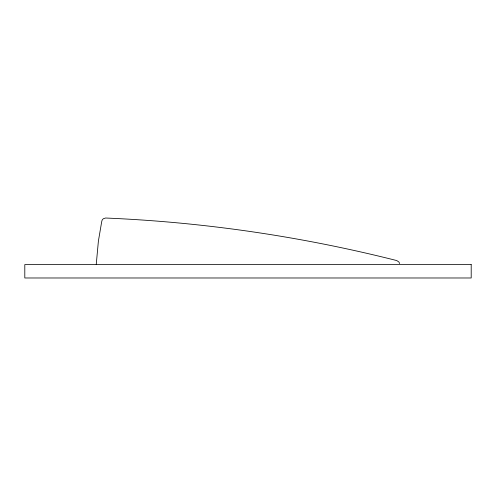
<?xml version="1.0" encoding="UTF-8"?>
<svg xmlns="http://www.w3.org/2000/svg" width="496" height="496" viewBox="0 0 496 496"><rect width="100%" height="100%" fill="white"/><g stroke="black" fill="none" stroke-linecap="round" stroke-linejoin="round"><path stroke-width="0.74" d="M96.224 264.591L98.394 241.099L101.692 221.718L102.145 220.094L103.218 218.792L105.555 218.017C203.751 222.127 301.5 236.462 396.775 260.567L398.896 262L399.671 263.581M471.2 264.591L24.8 264.591L24.8 277.983L471.2 277.983L471.2 264.591"/></g></svg>
